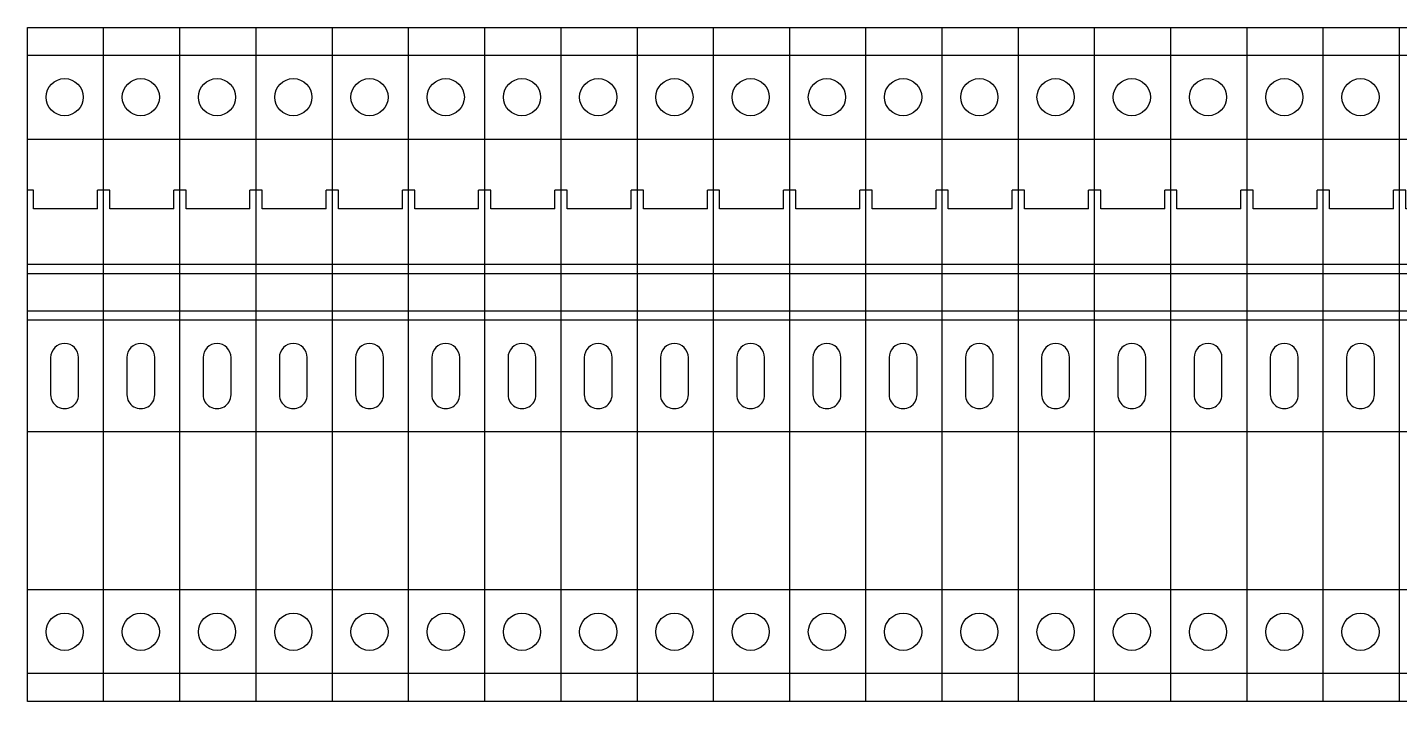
# Model space of a CAD drawing. Header units: millimetres. Extents: x 2268 to 4339, y 1619 to 2163.
# Drawn here: x 3310.4 to 3458, y 1623.5 to 1696 of the extents above; entities that cross this region are included whole.
import ezdxf

# ---------------------------------------------------------------- set-up
doc = ezdxf.new("R2010")
doc.units = ezdxf.units.MM
doc.set_wipeout_variables(frame=1)
doc.layers.add('47ELEC-205-EQUIP', color=5, linetype='Continuous')

# ---------------------------------------------------------------- blocks, each defined once
blk = doc.blocks.new('boenra de piso FC')
blk.add_wipeout([(-36.25, 0), (-36.25, -8.2), (36.25, -8.2), (36.25, 0)]).dxf.layer = '47ELEC-205-EQUIP'
blk.add_wipeout([(-36.25, -8.2), (-36.25, 0), (36.25, 0), (36.25, -8.2)]).dxf.layer = '47ELEC-205-EQUIP'
at = {"layer": '47ELEC-205-EQUIP'}
for p, q in [((-36.25, 0), (36.25, 0)), ((-36.25, -8.2), (-36.25, 0)), ((-33.25, -8.2), (-33.25, 0)), ((-24.25, -8.2), (-24.25, 0)), ((-18.75, 0), (-18.75, -0.66)), ((7.25, 0), (7.25, -8.2)), ((24.25, 0), (24.25, -8.2)), ((33.25, 0), (33.25, -8.2)), ((36.25, 0), (36.25, -8.2)), ((-16.75, -0.66), (-18.75, -0.66)), ((-16.75, -0.66), (-16.75, -7.54)), ((-10.75, 0), (-10.75, -8.2)), ((-9.75, 0), (-9.75, -8.2)), ((-5.75, 0), (-5.75, -8.2)), ((-4.75, 0), (-4.75, -8.2)), ((3.25, -2.7), (-0.75, -2.7)), ((-0.75, -5.7), (3.25, -5.7)), ((36.25, -8.2), (-36.25, -8.2)), ((-18.75, -7.54), (-18.75, -8.2)), ((-16.75, -7.54), (-18.75, -7.54))]:
    blk.add_line(p, q, dxfattribs=at)
for centre in [(-28.75, -4.2), (28.75, -4.2)]:
    blk.add_circle(centre, 2, dxfattribs=at)
for centre, start, end in [((-0.75, -4.2), 90, 270), ((3.25, -4.2), 270, 90)]:
    blk.add_arc(centre, 1.5, start, end, dxfattribs=at)

msp = doc.modelspace()

# ---------------------------------------------------------------- block references
at = {"layer": '47ELEC-205-EQUIP', "rotation": 270}
for p in [(3318.55, 1659.73), (3384.15, 1659.73)]:
    msp.add_blockref('boenra de piso FC', p, dxfattribs=at)

# ---------------------------------------------------------------- next in the draw order: block references
for p in [(3326.75, 1659.73), (3392.35, 1659.73)]:
    msp.add_blockref('boenra de piso FC', p, dxfattribs=at)

# ---------------------------------------------------------------- next in the draw order: block references
for p in [(3334.95, 1659.73), (3400.55, 1659.73)]:
    msp.add_blockref('boenra de piso FC', p, dxfattribs=at)

# ---------------------------------------------------------------- next in the draw order: block references
for p in [(3343.15, 1659.73), (3408.75, 1659.73)]:
    msp.add_blockref('boenra de piso FC', p, dxfattribs=at)

# ---------------------------------------------------------------- next in the draw order: block references
for p in [(3351.35, 1659.73), (3416.95, 1659.73)]:
    msp.add_blockref('boenra de piso FC', p, dxfattribs=at)

# ---------------------------------------------------------------- next in the draw order: block references
for p in [(3359.55, 1659.73), (3425.15, 1659.73)]:
    msp.add_blockref('boenra de piso FC', p, dxfattribs=at)

# ---------------------------------------------------------------- next in the draw order: block references
for p in [(3367.75, 1659.73), (3433.35, 1659.73)]:
    msp.add_blockref('boenra de piso FC', p, dxfattribs=at)

# ---------------------------------------------------------------- next in the draw order: block references
for p in [(3375.95, 1659.73), (3441.55, 1659.73)]:
    msp.add_blockref('boenra de piso FC', p, dxfattribs=at)

# ---------------------------------------------------------------- next in the draw order: block references
msp.add_blockref('boenra de piso FC', (3449.75, 1659.73), dxfattribs=at)

# ---------------------------------------------------------------- next in the draw order: block references
msp.add_blockref('boenra de piso FC', (3457.95, 1659.73), dxfattribs=at)

# ---------------------------------------------------------------- next in the draw order: block references
msp.add_blockref('boenra de piso FC', (3466.15, 1659.73), dxfattribs=at)

doc.saveas('drawing.dxf')
